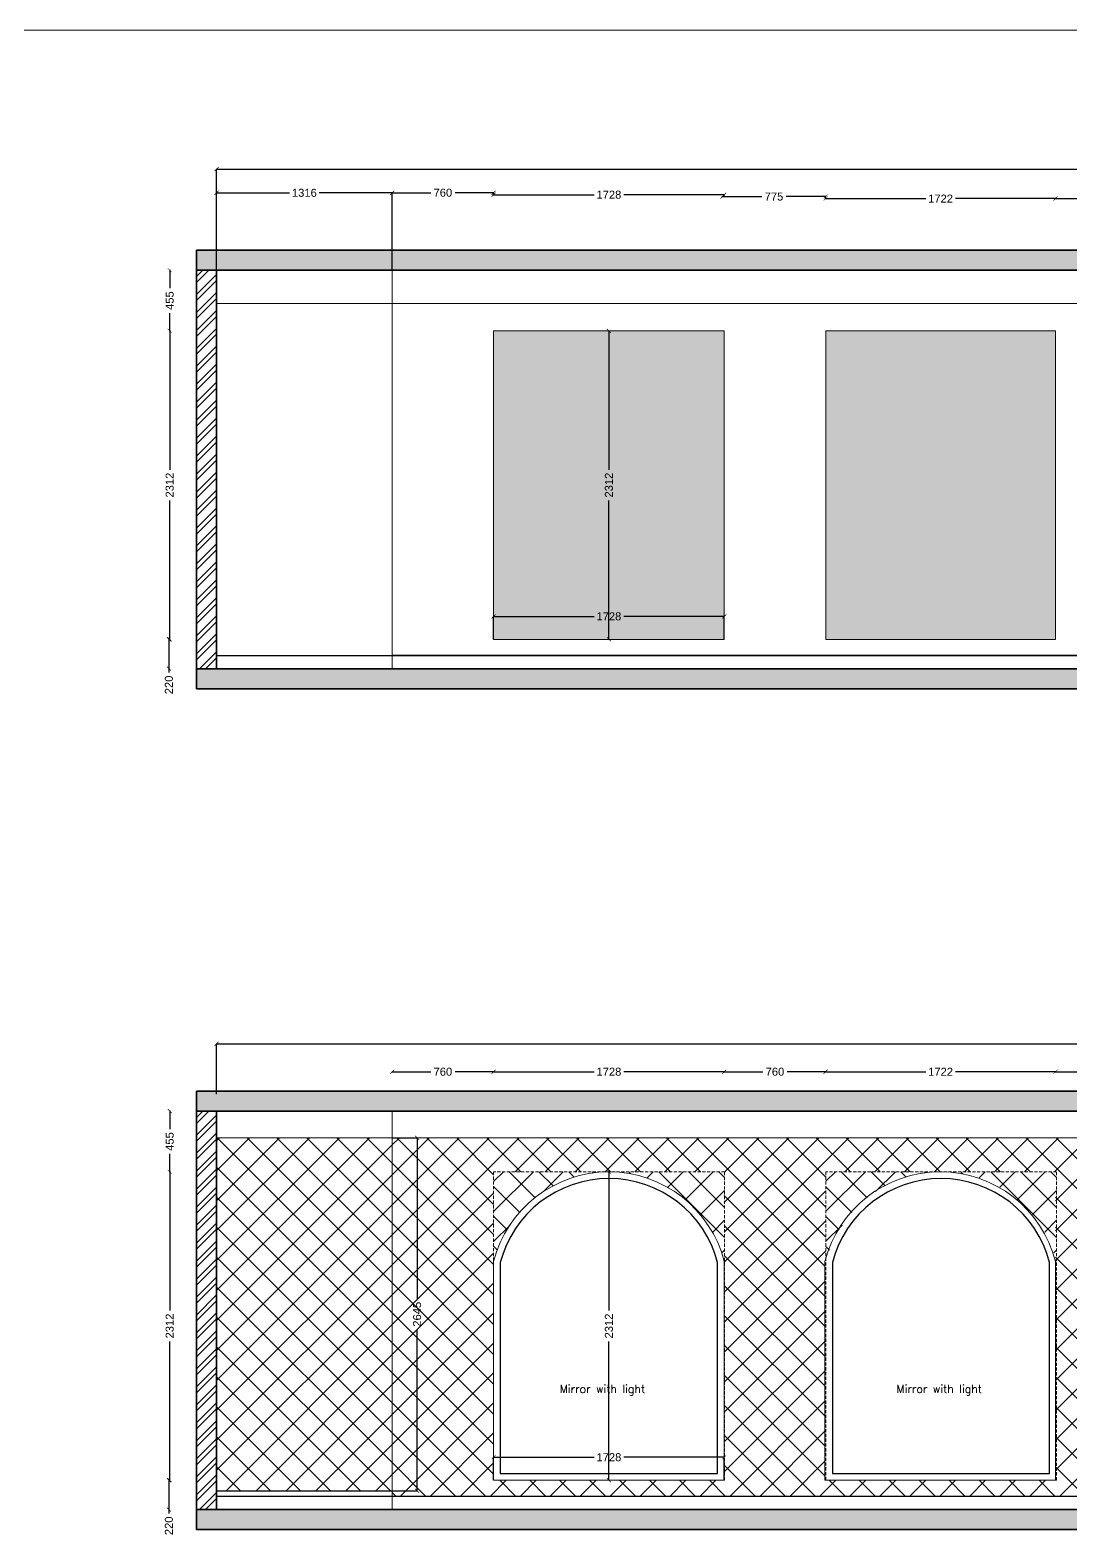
# Model space of a CAD drawing. Header units: millimetres. Extents: x 1464389 to 1998638, y -29162 to 256806.
# Drawn here: x 1567094 to 1574893, y 152779 to 164060 of the extents above; entities that cross this region are included whole.
import ezdxf

# ---------------------------------------------------------------- set-up
doc = ezdxf.new("R2010")
doc.units = ezdxf.units.MM
doc.header["$LTSCALE"] = 15
doc.header["$PDMODE"] = 35
doc.linetypes.add('HIDDEN', pattern=[9.525, 6.35, -3.175])
doc.layers.get('0').update_dxf_attribs({"lineweight": 5})
doc.layers.add('0_COVE_loop', color=30, linetype='Continuous')
doc.layers.add('LS_DR_Skirting', color=154, linetype='Continuous')
for name, color, linetype, lineweight in [('dimension', 1, 'Continuous', 25), ('false ceiling', 124, 'Continuous', 9), ('Hatch', 252, 'Continuous', 15), ('LS_DR_Door', 34, 'Continuous', 5), ('LS_DR_TEXT', 7, 'Continuous', 13), ('LS_DR_Wall', 5, 'Continuous', 35)]:
    doc.layers.add(name, color=color, linetype=linetype, lineweight=lineweight)
doc.styles.add('ARIAL', font='arial.ttf')
doc.styles.add('ROMANS', font='romans.shx')
doc.dimstyles.new('SC-25', dxfattribs={"dimtxt": 60, "dimasz": 30, "dimexe": 0, "dimexo": 0, "dimgap": 25, "dimtad": 0, "dimdec": 0, "dimzin": 0, "dimdsep": 46, "dimtxsty": 'ARIAL', "dimblk": 'ARCHTICK', "dimcen": 0.09, "dimdle": 3, "dimclrd": 251, "dimclre": 251, "dimclrt": 1, "dimadec": 0, "dimazin": 0, "dimtfac": 1, "dimtdec": 0, "dimtofl": 0, "dimtmove": 0, "dimatfit": 2, "dimfxl": 100, "dimtolj": 1, "dimtzin": 0, "dimarcsym": 0})
pattern_1 = [(45, (360435.32, 316717.3), (-112.253202, 112.253202), []), (135, (360435.32, 316717.3), (-112.253202, -112.253202), [])]
pattern_2 = [(45, (345548.32, 316717.3), (-112.253202, 112.253202), []), (135, (345548.32, 316717.3), (-112.253202, -112.253202), [])]
pattern_3 = [(45, (343060.32, 316717.3), (-112.253202, 112.253202), []), (135, (343060.32, 316717.3), (-112.253202, -112.253202), [])]

# ---------------------------------------------------------------- blocks, each defined once
blk = doc.blocks.new('_ArchTick')
at = {"color": 0, "linetype": 'ByBlock', "const_width": 0.15}
blk.add_lwpolyline([(-0.5, -0.5), (0.5, 0.5)], dxfattribs=at)
blk = doc.blocks.new('*D1743')
at = {"color": 251, "lineweight": -2, "transparency": 16777216}
for p, q in [((1568134, 159496), (1568134, 159273)), ((1568134, 159273), (1568134, 159243))]:
    blk.add_line(p, q, dxfattribs=at)
at = {"layer": 'Defpoints', "color": 0, "transparency": 16777216}
for p in [(1568134, 159493), (1568134, 159273), (1568134, 159273)]:
    blk.add_point(p, dxfattribs=at)
at = {"color": 251, "lineweight": -2, "transparency": 16777216, "xscale": 30, "yscale": 30, "zscale": 30}
for p, rotation in [((1568134, 159493), 90), ((1568134, 159273), 270)]:
    blk.add_blockref('_ArchTick', p, dxfattribs=dict(at, rotation=rotation))
at = {"color": 1, "transparency": 16777216, "insert": (1568134, 159151), "char_height": 60, "attachment_point": 5, "rotation": 90, "style": 'ARIAL'}
blk.add_mtext('\\A1;220', dxfattribs=at)
blk = doc.blocks.new('*D1744')
at = {"color": 251, "lineweight": -2, "transparency": 16777216}
for p, q in [((1568140, 161808), (1568140, 160763)), ((1568140, 159490), (1568140, 160534))]:
    blk.add_line(p, q, dxfattribs=at)
at = {"layer": 'Defpoints', "color": 0, "transparency": 16777216}
for p in [(1568140, 161805), (1568140, 161805), (1568140, 159493)]:
    blk.add_point(p, dxfattribs=at)
at = {"color": 251, "lineweight": -2, "transparency": 16777216, "xscale": 30, "yscale": 30, "zscale": 30}
for p, rotation in [((1568140, 161805), 90), ((1568140, 159493), 270)]:
    blk.add_blockref('_ArchTick', p, dxfattribs=dict(at, rotation=rotation))
at = {"color": 1, "transparency": 16777216, "insert": (1568140, 160649), "char_height": 60, "attachment_point": 5, "rotation": 90, "style": 'ARIAL'}
blk.add_mtext('\\A1;2312', dxfattribs=at)
blk = doc.blocks.new('*D1745')
at = {"color": 251, "lineweight": -2, "transparency": 16777216}
for p, q in [((1568140, 162263), (1568140, 162125)), ((1568140, 161802), (1568140, 161939))]:
    blk.add_line(p, q, dxfattribs=at)
at = {"layer": 'Defpoints', "color": 0, "transparency": 16777216}
for p in [(1568140, 162260), (1568140, 162260), (1568140, 161805)]:
    blk.add_point(p, dxfattribs=at)
at = {"color": 251, "lineweight": -2, "transparency": 16777216, "xscale": 30, "yscale": 30, "zscale": 30}
for p, rotation in [((1568140, 162260), 90), ((1568140, 161805), 270)]:
    blk.add_blockref('_ArchTick', p, dxfattribs=dict(at, rotation=rotation))
at = {"color": 1, "transparency": 16777216, "insert": (1568140, 162032), "char_height": 60, "attachment_point": 5, "rotation": 90, "style": 'ARIAL'}
blk.add_mtext('\\A1;455', dxfattribs=at)
blk = doc.blocks.new('*D2420')
at = {"color": 251, "lineweight": -2, "transparency": 16777216}
for p, q in [((1568488, 162840), (1569038, 162840)), ((1568491, 162260), (1568491, 162840)), ((1569810, 162840), (1569261, 162840)), ((1569807, 162260), (1569807, 162840))]:
    blk.add_line(p, q, dxfattribs=at)
at = {"layer": 'Defpoints', "color": 0, "transparency": 16777216}
for p in [(1569807, 162840), (1568491, 162260), (1569807, 162260)]:
    blk.add_point(p, dxfattribs=at)
at = {"color": 251, "lineweight": -2, "transparency": 16777216, "xscale": 30, "yscale": 30, "zscale": 30, "rotation": 180}
blk.add_blockref('_ArchTick', (1568491, 162840), dxfattribs=at)
at = {"color": 251, "lineweight": -2, "transparency": 16777216, "xscale": 30, "yscale": 30, "zscale": 30}
blk.add_blockref('_ArchTick', (1569807, 162840), dxfattribs=at)
at = {"color": 1, "transparency": 16777216, "insert": (1569149, 162840), "char_height": 60, "attachment_point": 5, "style": 'ARIAL'}
blk.add_mtext('\\A1;1316', dxfattribs=at)
blk = doc.blocks.new('*D1746')
at = {"color": 251, "lineweight": -2, "transparency": 16777216}
for p, q in [((1569804, 162841), (1570096, 162841)), ((1570570, 162841), (1570278, 162841)), ((1570567, 162826), (1570567, 162841))]:
    blk.add_line(p, q, dxfattribs=at)
at = {"layer": 'Defpoints', "color": 0, "transparency": 16777216}
for p in [(1569807, 162841), (1570567, 162841), (1570567, 162826)]:
    blk.add_point(p, dxfattribs=at)
at = {"color": 251, "lineweight": -2, "transparency": 16777216, "xscale": 30, "yscale": 30, "zscale": 30, "rotation": 180}
blk.add_blockref('_ArchTick', (1569807, 162841), dxfattribs=at)
at = {"color": 251, "lineweight": -2, "transparency": 16777216, "xscale": 30, "yscale": 30, "zscale": 30}
blk.add_blockref('_ArchTick', (1570567, 162841), dxfattribs=at)
at = {"color": 1, "transparency": 16777216, "insert": (1570187, 162841), "char_height": 60, "attachment_point": 5, "style": 'ARIAL'}
blk.add_mtext('\\A1;760', dxfattribs=at)
blk = doc.blocks.new('*D1747')
at = {"color": 251, "lineweight": -2, "transparency": 16777216}
for p, q in [((1570564, 162826), (1571320, 162826)), ((1572298, 162826), (1571543, 162826)), ((1572295, 162812), (1572295, 162826))]:
    blk.add_line(p, q, dxfattribs=at)
at = {"layer": 'Defpoints', "color": 0, "transparency": 16777216}
for p in [(1570567, 162826), (1572295, 162826), (1572295, 162812)]:
    blk.add_point(p, dxfattribs=at)
at = {"color": 251, "lineweight": -2, "transparency": 16777216, "xscale": 30, "yscale": 30, "zscale": 30, "rotation": 180}
blk.add_blockref('_ArchTick', (1570567, 162826), dxfattribs=at)
at = {"color": 251, "lineweight": -2, "transparency": 16777216, "xscale": 30, "yscale": 30, "zscale": 30}
blk.add_blockref('_ArchTick', (1572295, 162826), dxfattribs=at)
at = {"color": 1, "transparency": 16777216, "insert": (1571431, 162826), "char_height": 60, "attachment_point": 5, "style": 'ARIAL'}
blk.add_mtext('\\A1;1728', dxfattribs=at)
blk = doc.blocks.new('*D1748')
at = {"color": 251, "lineweight": -2, "transparency": 16777216}
for p, q in [((1572278, 162812), (1572577, 162812)), ((1573058, 162812), (1572759, 162812)), ((1573055, 162797), (1573055, 162812))]:
    blk.add_line(p, q, dxfattribs=at)
at = {"layer": 'Defpoints', "color": 0, "transparency": 16777216}
for p in [(1572281, 162812), (1573055, 162812), (1573055, 162797)]:
    blk.add_point(p, dxfattribs=at)
at = {"color": 251, "lineweight": -2, "transparency": 16777216, "xscale": 30, "yscale": 30, "zscale": 30, "rotation": 180}
blk.add_blockref('_ArchTick', (1572281, 162812), dxfattribs=at)
at = {"color": 251, "lineweight": -2, "transparency": 16777216, "xscale": 30, "yscale": 30, "zscale": 30}
blk.add_blockref('_ArchTick', (1573055, 162812), dxfattribs=at)
at = {"color": 1, "transparency": 16777216, "insert": (1572668, 162812), "char_height": 60, "attachment_point": 5, "style": 'ARIAL'}
blk.add_mtext('\\A1;775', dxfattribs=at)
blk = doc.blocks.new('*D1749')
at = {"color": 251, "lineweight": -2, "transparency": 16777216}
for p, q in [((1573052, 162797), (1573805, 162797)), ((1574780, 162797), (1574028, 162797))]:
    blk.add_line(p, q, dxfattribs=at)
at = {"layer": 'Defpoints', "color": 0, "transparency": 16777216}
for p in [(1573055, 162797), (1574777, 162797), (1574777, 162797)]:
    blk.add_point(p, dxfattribs=at)
at = {"color": 251, "lineweight": -2, "transparency": 16777216, "xscale": 30, "yscale": 30, "zscale": 30, "rotation": 180}
blk.add_blockref('_ArchTick', (1573055, 162797), dxfattribs=at)
at = {"color": 251, "lineweight": -2, "transparency": 16777216, "xscale": 30, "yscale": 30, "zscale": 30}
blk.add_blockref('_ArchTick', (1574777, 162797), dxfattribs=at)
at = {"color": 1, "transparency": 16777216, "insert": (1573916, 162797), "char_height": 60, "attachment_point": 5, "style": 'ARIAL'}
blk.add_mtext('\\A1;1722', dxfattribs=at)
blk = doc.blocks.new('*D1750')
at = {"color": 251, "lineweight": -2, "transparency": 16777216}
for p, q in [((1574774, 162798), (1575066, 162798)), ((1575540, 162798), (1575248, 162798)), ((1575537, 162784), (1575537, 162798))]:
    blk.add_line(p, q, dxfattribs=at)
at = {"layer": 'Defpoints', "color": 0, "transparency": 16777216}
for p in [(1574777, 162798), (1575537, 162798), (1575537, 162784)]:
    blk.add_point(p, dxfattribs=at)
at = {"color": 251, "lineweight": -2, "transparency": 16777216, "xscale": 30, "yscale": 30, "zscale": 30, "rotation": 180}
blk.add_blockref('_ArchTick', (1574777, 162798), dxfattribs=at)
at = {"color": 251, "lineweight": -2, "transparency": 16777216, "xscale": 30, "yscale": 30, "zscale": 30}
blk.add_blockref('_ArchTick', (1575537, 162798), dxfattribs=at)
at = {"color": 1, "transparency": 16777216, "insert": (1575157, 162798), "char_height": 60, "attachment_point": 5, "style": 'ARIAL'}
blk.add_mtext('\\A1;760', dxfattribs=at)
blk = doc.blocks.new('*D2421')
at = {"color": 251, "lineweight": -2, "transparency": 16777216}
for p, q in [((1568488, 163018), (1579249, 163018)), ((1568491, 162260), (1568491, 163018)), ((1590287, 163018), (1579526, 163018))]:
    blk.add_line(p, q, dxfattribs=at)
at = {"layer": 'Defpoints', "color": 0, "transparency": 16777216}
for p in [(1590284, 163018), (1590284, 163018), (1568491, 162260)]:
    blk.add_point(p, dxfattribs=at)
at = {"color": 251, "lineweight": -2, "transparency": 16777216, "xscale": 30, "yscale": 30, "zscale": 30, "rotation": 180}
blk.add_blockref('_ArchTick', (1568491, 163018), dxfattribs=at)
at = {"color": 251, "lineweight": -2, "transparency": 16777216, "xscale": 30, "yscale": 30, "zscale": 30}
blk.add_blockref('_ArchTick', (1590284, 163018), dxfattribs=at)
at = {"color": 1, "transparency": 16777216, "insert": (1579388, 163018), "char_height": 60, "attachment_point": 5, "style": 'ARIAL'}
blk.add_mtext('\\A1;21793', dxfattribs=at)
blk = doc.blocks.new('*D1763')
at = {"color": 251, "lineweight": -2, "transparency": 16777216}
for p, q in [((1571431, 161808), (1571431, 160763)), ((1571431, 159490), (1571431, 160534)), ((1571431, 159493), (1571431, 159493))]:
    blk.add_line(p, q, dxfattribs=at)
at = {"layer": 'Defpoints', "color": 0, "transparency": 16777216}
for p in [(1571431, 161805), (1571431, 159493), (1571431, 159493)]:
    blk.add_point(p, dxfattribs=at)
at = {"color": 251, "lineweight": -2, "transparency": 16777216, "xscale": 30, "yscale": 30, "zscale": 30}
for p, rotation in [((1571431, 161805), 90), ((1571431, 159493), 270)]:
    blk.add_blockref('_ArchTick', p, dxfattribs=dict(at, rotation=rotation))
at = {"color": 1, "transparency": 16777216, "insert": (1571431, 160649), "char_height": 60, "attachment_point": 5, "rotation": 90, "style": 'ARIAL'}
blk.add_mtext('\\A1;2312', dxfattribs=at)
blk = doc.blocks.new('*D1764')
at = {"color": 251, "lineweight": -2, "transparency": 16777216}
for p, q in [((1570564, 159665), (1571320, 159665)), ((1570567, 159493), (1570567, 159665)), ((1572298, 159665), (1571543, 159665)), ((1572295, 159493), (1572295, 159665))]:
    blk.add_line(p, q, dxfattribs=at)
at = {"layer": 'Defpoints', "color": 0, "transparency": 16777216}
for p in [(1572295, 159665), (1570567, 159493), (1572295, 159493)]:
    blk.add_point(p, dxfattribs=at)
at = {"color": 251, "lineweight": -2, "transparency": 16777216, "xscale": 30, "yscale": 30, "zscale": 30, "rotation": 180}
blk.add_blockref('_ArchTick', (1570567, 159665), dxfattribs=at)
at = {"color": 251, "lineweight": -2, "transparency": 16777216, "xscale": 30, "yscale": 30, "zscale": 30}
blk.add_blockref('_ArchTick', (1572295, 159665), dxfattribs=at)
at = {"color": 1, "transparency": 16777216, "insert": (1571431, 159665), "char_height": 60, "attachment_point": 5, "style": 'ARIAL'}
blk.add_mtext('\\A1;1728', dxfattribs=at)
blk = doc.blocks.new('*D1765')
at = {"color": 251, "lineweight": -2, "transparency": 16777216}
for p, q in [((1568134, 153192), (1568134, 152969)), ((1568134, 152969), (1568134, 152939))]:
    blk.add_line(p, q, dxfattribs=at)
at = {"layer": 'Defpoints', "color": 0, "transparency": 16777216}
for p in [(1568134, 153189), (1568134, 152969), (1568134, 152969)]:
    blk.add_point(p, dxfattribs=at)
at = {"color": 251, "lineweight": -2, "transparency": 16777216, "xscale": 30, "yscale": 30, "zscale": 30}
for p, rotation in [((1568134, 153189), 90), ((1568134, 152969), 270)]:
    blk.add_blockref('_ArchTick', p, dxfattribs=dict(at, rotation=rotation))
at = {"color": 1, "transparency": 16777216, "insert": (1568134, 152847), "char_height": 60, "attachment_point": 5, "rotation": 90, "style": 'ARIAL'}
blk.add_mtext('\\A1;220', dxfattribs=at)
blk = doc.blocks.new('*D1766')
at = {"color": 251, "lineweight": -2, "transparency": 16777216}
for p, q in [((1568140, 155504), (1568140, 154460)), ((1568140, 153186), (1568140, 154230))]:
    blk.add_line(p, q, dxfattribs=at)
at = {"layer": 'Defpoints', "color": 0, "transparency": 16777216}
for p in [(1568140, 155501), (1568140, 155501), (1568140, 153189)]:
    blk.add_point(p, dxfattribs=at)
at = {"color": 251, "lineweight": -2, "transparency": 16777216, "xscale": 30, "yscale": 30, "zscale": 30}
for p, rotation in [((1568140, 155501), 90), ((1568140, 153189), 270)]:
    blk.add_blockref('_ArchTick', p, dxfattribs=dict(at, rotation=rotation))
at = {"color": 1, "transparency": 16777216, "insert": (1568140, 154345), "char_height": 60, "attachment_point": 5, "rotation": 90, "style": 'ARIAL'}
blk.add_mtext('\\A1;2312', dxfattribs=at)
blk = doc.blocks.new('*D1767')
at = {"color": 251, "lineweight": -2, "transparency": 16777216}
for p, q in [((1568140, 155959), (1568140, 155821)), ((1568140, 155498), (1568140, 155636))]:
    blk.add_line(p, q, dxfattribs=at)
at = {"layer": 'Defpoints', "color": 0, "transparency": 16777216}
for p in [(1568140, 155956), (1568140, 155956), (1568140, 155501)]:
    blk.add_point(p, dxfattribs=at)
at = {"color": 251, "lineweight": -2, "transparency": 16777216, "xscale": 30, "yscale": 30, "zscale": 30}
for p, rotation in [((1568140, 155956), 90), ((1568140, 155501), 270)]:
    blk.add_blockref('_ArchTick', p, dxfattribs=dict(at, rotation=rotation))
at = {"color": 1, "transparency": 16777216, "insert": (1568140, 155728), "char_height": 60, "attachment_point": 5, "rotation": 90, "style": 'ARIAL'}
blk.add_mtext('\\A1;455', dxfattribs=at)
blk = doc.blocks.new('*D2405')
at = {"color": 251, "lineweight": -2, "transparency": 16777216}
for p, q in [((1571431, 155504), (1571431, 154460)), ((1571431, 153186), (1571431, 154230)), ((1571431, 153189), (1571431, 153189))]:
    blk.add_line(p, q, dxfattribs=at)
at = {"layer": 'Defpoints', "color": 0, "transparency": 16777216}
for p in [(1571431, 155501), (1571431, 153189), (1571431, 153189)]:
    blk.add_point(p, dxfattribs=at)
at = {"color": 251, "lineweight": -2, "transparency": 16777216, "xscale": 30, "yscale": 30, "zscale": 30}
for p, rotation in [((1571431, 155501), 90), ((1571431, 153189), 270)]:
    blk.add_blockref('_ArchTick', p, dxfattribs=dict(at, rotation=rotation))
at = {"color": 1, "transparency": 16777216, "insert": (1571431, 154345), "char_height": 60, "attachment_point": 5, "rotation": 90, "style": 'ARIAL'}
blk.add_mtext('\\A1;2312', dxfattribs=at)
blk = doc.blocks.new('*D2406')
at = {"color": 251, "lineweight": -2, "transparency": 16777216}
for p, q in [((1570564, 153361), (1571320, 153361)), ((1570567, 153189), (1570567, 153361)), ((1572298, 153361), (1571543, 153361)), ((1572295, 153189), (1572295, 153361))]:
    blk.add_line(p, q, dxfattribs=at)
at = {"layer": 'Defpoints', "color": 0, "transparency": 16777216}
for p in [(1572295, 153361), (1570567, 153189), (1572295, 153189)]:
    blk.add_point(p, dxfattribs=at)
at = {"color": 251, "lineweight": -2, "transparency": 16777216, "xscale": 30, "yscale": 30, "zscale": 30, "rotation": 180}
blk.add_blockref('_ArchTick', (1570567, 153361), dxfattribs=at)
at = {"color": 251, "lineweight": -2, "transparency": 16777216, "xscale": 30, "yscale": 30, "zscale": 30}
blk.add_blockref('_ArchTick', (1572295, 153361), dxfattribs=at)
at = {"color": 1, "transparency": 16777216, "insert": (1571431, 153361), "char_height": 60, "attachment_point": 5, "style": 'ARIAL'}
blk.add_mtext('\\A1;1728', dxfattribs=at)
blk = doc.blocks.new('*D2407')
at = {"color": 251, "lineweight": -2, "transparency": 16777216}
for p, q in [((1569807, 155756), (1569994, 155756)), ((1569994, 155759), (1569994, 154548)), ((1569994, 153107), (1569994, 154318)), ((1569807, 153110), (1569994, 153110))]:
    blk.add_line(p, q, dxfattribs=at)
at = {"layer": 'Defpoints', "color": 0, "transparency": 16777216}
for p in [(1569807, 155756), (1569807, 153110), (1569994, 153110)]:
    blk.add_point(p, dxfattribs=at)
at = {"color": 251, "lineweight": -2, "transparency": 16777216, "xscale": 30, "yscale": 30, "zscale": 30}
for p, rotation in [((1569994, 155756), 90), ((1569994, 153110), 270)]:
    blk.add_blockref('_ArchTick', p, dxfattribs=dict(at, rotation=rotation))
at = {"color": 1, "transparency": 16777216, "insert": (1569994, 154433), "char_height": 60, "attachment_point": 5, "rotation": 90, "style": 'ARIAL'}
blk.add_mtext('\\A1;2645', dxfattribs=at)
blk = doc.blocks.new('*D1800')
at = {"color": 251, "lineweight": -2, "transparency": 16777216}
for p, q in [((1568488, 156461), (1579249, 156461)), ((1568491, 156082), (1568491, 156461)), ((1590287, 156461), (1579526, 156461))]:
    blk.add_line(p, q, dxfattribs=at)
at = {"layer": 'Defpoints', "color": 0, "transparency": 16777216}
for p in [(1590284, 156461), (1590284, 156461), (1568491, 156082)]:
    blk.add_point(p, dxfattribs=at)
at = {"color": 251, "lineweight": -2, "transparency": 16777216, "xscale": 30, "yscale": 30, "zscale": 30, "rotation": 180}
blk.add_blockref('_ArchTick', (1568491, 156461), dxfattribs=at)
at = {"color": 251, "lineweight": -2, "transparency": 16777216, "xscale": 30, "yscale": 30, "zscale": 30}
blk.add_blockref('_ArchTick', (1590284, 156461), dxfattribs=at)
at = {"color": 1, "transparency": 16777216, "insert": (1579388, 156461), "char_height": 60, "attachment_point": 5, "style": 'ARIAL'}
blk.add_mtext('\\A1;21793', dxfattribs=at)
blk = doc.blocks.new('*D1801')
at = {"layer": 'Defpoints', "color": 0, "ltscale": 0.25, "transparency": 16777216}
for p in [(1569807, 156251), (1570567, 156251), (1570567, 156251)]:
    blk.add_point(p, dxfattribs=at)
at = {"layer": 'dimension', "color": 251, "lineweight": -2, "ltscale": 0.25, "transparency": 16777216}
for p, q in [((1569804, 156251), (1570096, 156251)), ((1570570, 156251), (1570278, 156251))]:
    blk.add_line(p, q, dxfattribs=at)
at = {"layer": 'dimension', "color": 251, "lineweight": -2, "ltscale": 0.25, "transparency": 16777216, "xscale": 30, "yscale": 30, "zscale": 30, "rotation": 180}
blk.add_blockref('_ArchTick', (1569807, 156251), dxfattribs=at)
at = {"layer": 'dimension', "color": 251, "lineweight": -2, "ltscale": 0.25, "transparency": 16777216, "xscale": 30, "yscale": 30, "zscale": 30}
blk.add_blockref('_ArchTick', (1570567, 156251), dxfattribs=at)
at = {"layer": 'dimension', "color": 1, "ltscale": 0.25, "transparency": 16777216, "insert": (1570187, 156251), "char_height": 60, "attachment_point": 5, "style": 'ARIAL'}
blk.add_mtext('\\A1;760', dxfattribs=at)
blk = doc.blocks.new('*D1802')
at = {"layer": 'Defpoints', "color": 0, "ltscale": 0.25, "transparency": 16777216}
for p in [(1570567, 156251), (1572295, 156251), (1572295, 156251)]:
    blk.add_point(p, dxfattribs=at)
at = {"layer": 'dimension', "color": 251, "lineweight": -2, "ltscale": 0.25, "transparency": 16777216}
for p, q in [((1570564, 156251), (1571320, 156251)), ((1572298, 156251), (1571543, 156251))]:
    blk.add_line(p, q, dxfattribs=at)
at = {"layer": 'dimension', "color": 251, "lineweight": -2, "ltscale": 0.25, "transparency": 16777216, "xscale": 30, "yscale": 30, "zscale": 30, "rotation": 180}
blk.add_blockref('_ArchTick', (1570567, 156251), dxfattribs=at)
at = {"layer": 'dimension', "color": 251, "lineweight": -2, "ltscale": 0.25, "transparency": 16777216, "xscale": 30, "yscale": 30, "zscale": 30}
blk.add_blockref('_ArchTick', (1572295, 156251), dxfattribs=at)
at = {"layer": 'dimension', "color": 1, "ltscale": 0.25, "transparency": 16777216, "insert": (1571431, 156251), "char_height": 60, "attachment_point": 5, "style": 'ARIAL'}
blk.add_mtext('\\A1;1728', dxfattribs=at)
blk = doc.blocks.new('*D1803')
at = {"layer": 'Defpoints', "color": 0, "ltscale": 0.25, "transparency": 16777216}
for p in [(1572295, 156251), (1573055, 156251), (1573055, 156251)]:
    blk.add_point(p, dxfattribs=at)
at = {"layer": 'dimension', "color": 251, "lineweight": -2, "ltscale": 0.25, "transparency": 16777216}
for p, q in [((1572292, 156251), (1572584, 156251)), ((1573058, 156251), (1572766, 156251))]:
    blk.add_line(p, q, dxfattribs=at)
at = {"layer": 'dimension', "color": 251, "lineweight": -2, "ltscale": 0.25, "transparency": 16777216, "xscale": 30, "yscale": 30, "zscale": 30, "rotation": 180}
blk.add_blockref('_ArchTick', (1572295, 156251), dxfattribs=at)
at = {"layer": 'dimension', "color": 251, "lineweight": -2, "ltscale": 0.25, "transparency": 16777216, "xscale": 30, "yscale": 30, "zscale": 30}
blk.add_blockref('_ArchTick', (1573055, 156251), dxfattribs=at)
at = {"layer": 'dimension', "color": 1, "ltscale": 0.25, "transparency": 16777216, "insert": (1572675, 156251), "char_height": 60, "attachment_point": 5, "style": 'ARIAL'}
blk.add_mtext('\\A1;760', dxfattribs=at)
blk = doc.blocks.new('*D1804')
at = {"layer": 'Defpoints', "color": 0, "ltscale": 0.25, "transparency": 16777216}
for p in [(1573055, 156251), (1574777, 156251), (1574777, 156251)]:
    blk.add_point(p, dxfattribs=at)
at = {"layer": 'dimension', "color": 251, "lineweight": -2, "ltscale": 0.25, "transparency": 16777216}
for p, q in [((1573052, 156251), (1573805, 156251)), ((1574780, 156251), (1574028, 156251))]:
    blk.add_line(p, q, dxfattribs=at)
at = {"layer": 'dimension', "color": 251, "lineweight": -2, "ltscale": 0.25, "transparency": 16777216, "xscale": 30, "yscale": 30, "zscale": 30, "rotation": 180}
blk.add_blockref('_ArchTick', (1573055, 156251), dxfattribs=at)
at = {"layer": 'dimension', "color": 251, "lineweight": -2, "ltscale": 0.25, "transparency": 16777216, "xscale": 30, "yscale": 30, "zscale": 30}
blk.add_blockref('_ArchTick', (1574777, 156251), dxfattribs=at)
at = {"layer": 'dimension', "color": 1, "ltscale": 0.25, "transparency": 16777216, "insert": (1573916, 156251), "char_height": 60, "attachment_point": 5, "style": 'ARIAL'}
blk.add_mtext('\\A1;1722', dxfattribs=at)
blk = doc.blocks.new('*D1805')
at = {"layer": 'Defpoints', "color": 0, "ltscale": 0.25, "transparency": 16777216}
for p in [(1574777, 156251), (1575537, 156251), (1575537, 156251)]:
    blk.add_point(p, dxfattribs=at)
at = {"layer": 'dimension', "color": 251, "lineweight": -2, "ltscale": 0.25, "transparency": 16777216}
for p, q in [((1574774, 156251), (1575066, 156251)), ((1575540, 156251), (1575248, 156251))]:
    blk.add_line(p, q, dxfattribs=at)
at = {"layer": 'dimension', "color": 251, "lineweight": -2, "ltscale": 0.25, "transparency": 16777216, "xscale": 30, "yscale": 30, "zscale": 30, "rotation": 180}
blk.add_blockref('_ArchTick', (1574777, 156251), dxfattribs=at)
at = {"layer": 'dimension', "color": 251, "lineweight": -2, "ltscale": 0.25, "transparency": 16777216, "xscale": 30, "yscale": 30, "zscale": 30}
blk.add_blockref('_ArchTick', (1575537, 156251), dxfattribs=at)
at = {"layer": 'dimension', "color": 1, "ltscale": 0.25, "transparency": 16777216, "insert": (1575157, 156251), "char_height": 60, "attachment_point": 5, "style": 'ARIAL'}
blk.add_mtext('\\A1;760', dxfattribs=at)

msp = doc.modelspace()

# ---------------------------------------------------------------- hatches: boundary and pattern name
at = {"layer": 'Hatch', "ltscale": 0.25}
h = msp.add_hatch(dxfattribs=at)
h.set_pattern_fill('AR-CONC', color=256)
h.set_pattern_definition([(50, (360435.32, 319854.3), (182.184669, -15.939086), [19.05, -209.55]), (355, (360435.32, 319854.3), (-35.243421, 191.056845), [15.24, -167.640584]), (100.451445, (360450.5, 319852.97), (146.941247, 175.117752), [16.19001, -178.090245]), (46.1842, (360435.32, 319905.1), (271.07904, -42.042328), [28.575, -314.325]), (96.635558, (360457.9, 319901.6), (237.404134, 247.426125), [24.285023, -267.13561]), (351.18415, (360435.32, 319905.1), (237.404134, 247.426125), [22.85997, -251.45973]), (21, (360460.72, 319892.4), (151.614391, -102.265198), [19.05, -209.55]), (326, (360460.72, 319892.4), (61.802028, 184.187966), [15.24, -167.64]), (71.451445, (360473.36, 319883.88), (213.41642, 81.92277), [16.19001, -178.089938]), (37.5, (360435.32, 319854.3), (3.0886033, 84.555039), [0, -165.608, 0, -170.18, 0, -168.275]), (7.5, (360435.32, 319854.3), (66.8196625, 100.180575), [0, -97.028, 0, -161.798, 0, -64.135]), (327.5, (360378.68, 319854.3), (135.590595, -5.728744), [0, -63.5, 0, -198.12, 0, -262.89]), (317.5, (360353.28, 319854.3), (148.129181, 25.426491), [0, -82.55, 0, -131.572, 0, -186.69])])
h.paths.add_polyline_path([(1590434.4, 162409.7), (1568341.4, 162409.7), (1568341.4, 162259.7), (1590434.4, 162259.7)])
h = msp.add_hatch(dxfattribs=at)
h.set_pattern_fill('ANSI32', color=256, scale=10)
h.set_pattern_definition([(45, (342191.62, 287951.07), (-67.351921, 67.351921), []), (45, (342236.52, 287951.07), (-67.351921, 67.351921), [])])
h.paths.add_polyline_path([(1568491.4, 162259.7), (1568341.4, 162259.7), (1568341.4, 159272.7), (1568491.4, 159272.7)])
h = msp.add_hatch(color=256, dxfattribs=at)
h.dxf.hatch_style = 1
h.paths.add_polyline_path([(1572295.4, 161804.7), (1570567.4, 161804.7), (1570567.4, 159492.7), (1572295.4, 159492.7)])
h.paths.add_polyline_path([(1574777.4, 161804.7), (1573055.4, 161804.7), (1573055.4, 159492.7), (1574777.4, 159492.7)])
h.paths.add_polyline_path([(1577267.4, 161804.7), (1575537.4, 161804.7), (1575537.4, 159492.7), (1577267.4, 159492.7)])
h.paths.add_polyline_path([(1579759.4, 161804.7), (1578032.4, 161804.7), (1578032.4, 159492.7), (1579759.4, 159492.7)])
h.paths.add_polyline_path([(1582228.4, 161804.7), (1580499.4, 161804.7), (1580499.4, 159492.7), (1582228.4, 159492.7)])
h.paths.add_polyline_path([(1584709.4, 161804.7), (1582978.4, 161804.7), (1582978.4, 159492.7), (1584709.4, 159492.7)])
h.paths.add_polyline_path([(1587192.4, 161804.7), (1585464.4, 161804.7), (1585464.4, 159492.7), (1587192.4, 159492.7)])
h.paths.add_polyline_path([(1589672.4, 161804.7), (1587942.4, 161804.7), (1587942.4, 159492.7), (1589672.4, 159492.7)])
h = msp.add_hatch(dxfattribs=at)
h.set_pattern_fill('AR-CONC', color=256)
h.set_pattern_definition([(50, (360435.32, 316717.3), (182.184669, -15.939086), [19.05, -209.55]), (355, (360435.32, 316717.3), (-35.243421, 191.056845), [15.24, -167.640584]), (100.451445, (360450.5, 316715.97), (146.941247, 175.117752), [16.19001, -178.090245]), (46.1842, (360435.32, 316768.1), (271.07904, -42.042328), [28.575, -314.325]), (96.635558, (360457.9, 316764.6), (237.404134, 247.426125), [24.285023, -267.13561]), (351.18415, (360435.32, 316768.1), (237.404134, 247.426125), [22.85997, -251.45973]), (21, (360460.72, 316755.4), (151.614391, -102.265198), [19.05, -209.55]), (326, (360460.72, 316755.4), (61.802028, 184.187966), [15.24, -167.64]), (71.451445, (360473.36, 316746.88), (213.41642, 81.92277), [16.19001, -178.089938]), (37.5, (360435.32, 316717.3), (3.0886033, 84.555039), [0, -165.608, 0, -170.18, 0, -168.275]), (7.5, (360435.32, 316717.3), (66.8196625, 100.180575), [0, -97.028, 0, -161.798, 0, -64.135]), (327.5, (360378.68, 316717.3), (135.590595, -5.728744), [0, -63.5, 0, -198.12, 0, -262.89]), (317.5, (360353.28, 316717.3), (148.129181, 25.426491), [0, -82.55, 0, -131.572, 0, -186.69])])
h.paths.add_polyline_path([(1590434.4, 159272.7), (1568341.4, 159272.7), (1568341.4, 159122.7), (1590434.4, 159122.7)])
h = msp.add_hatch(dxfattribs=at)
h.set_pattern_fill('AR-CONC', color=256)
h.set_pattern_definition([(50, (360435.32, 313550.36), (182.184669, -15.939086), [19.05, -209.55]), (355, (360435.32, 313550.36), (-35.243421, 191.056845), [15.24, -167.640584]), (100.451445, (360450.5, 313549.03), (146.941247, 175.117752), [16.19001, -178.090245]), (46.1842, (360435.32, 313601.16), (271.07904, -42.042328), [28.575, -314.325]), (96.635558, (360457.9, 313597.66), (237.404134, 247.426125), [24.285023, -267.13561]), (351.18415, (360435.32, 313601.16), (237.404134, 247.426125), [22.85997, -251.45973]), (21, (360460.72, 313588.46), (151.614391, -102.265198), [19.05, -209.55]), (326, (360460.72, 313588.46), (61.802028, 184.187966), [15.24, -167.64]), (71.451445, (360473.36, 313579.94), (213.41642, 81.92277), [16.19001, -178.089938]), (37.5, (360435.32, 313550.36), (3.0886033, 84.555039), [0, -165.608, 0, -170.18, 0, -168.275]), (7.5, (360435.32, 313550.36), (66.8196625, 100.180575), [0, -97.028, 0, -161.798, 0, -64.135]), (327.5, (360378.68, 313550.36), (135.590595, -5.728744), [0, -63.5, 0, -198.12, 0, -262.89]), (317.5, (360353.28, 313550.36), (148.129181, 25.426491), [0, -82.55, 0, -131.572, 0, -186.69])])
h.paths.add_polyline_path([(1590434.4, 156105.7), (1568341.4, 156105.7), (1568341.4, 155955.7), (1590434.4, 155955.7)])
h = msp.add_hatch(dxfattribs=at)
h.set_pattern_fill('ANSI32', color=256, scale=10)
h.set_pattern_definition([(45, (342191.62, 281647.13), (-67.351921, 67.351921), []), (45, (342236.52, 281647.13), (-67.351921, 67.351921), [])])
h.paths.add_polyline_path([(1568491.4, 155955.7), (1568341.4, 155955.7), (1568341.4, 152968.7), (1568491.4, 152968.7)])
h = msp.add_hatch(dxfattribs=at)
h.set_pattern_fill('ANSI37', color=256, scale=50)
h.set_pattern_definition(pattern_1)
h.paths.add_polyline_path([(1569807.4, 155755.7), (1568491.4, 155755.7), (1568491.4, 153110.3), (1569807.4, 153110.3)])
h = msp.add_hatch(dxfattribs=at)
h.set_pattern_fill('ANSI37', color=256, scale=50)
h.set_pattern_definition(pattern_1)
h.paths.add_polyline_path([(1590284.4, 155755.7), (1569807.4, 155755.7), (1569807.4, 153070.3), (1590284.4, 153070.3)])
h.paths.add_polyline_path([(1570567.4, 155500.7), (1572295.4, 155500.7), (1572295.4, 153188.7), (1570567.4, 153188.7), (1570567.4, 154395.3), (1570567.4, 154827.3)], flags=16)
h.paths.add_polyline_path([(1570617.4, 155450.7), (1572245.4, 155450.7), (1572245.4, 153238.7), (1570617.4, 153238.7), (1570617.4, 154395.3), (1570617.4, 154821)], flags=0)
h.paths.add_polyline_path([(1573055.4, 155500.7), (1574777.4, 155500.7), (1574777.4, 153188.7), (1573049.4, 153188.7), (1573049.4, 154395.3), (1573049.4, 154827.3, -0.0065543), (1573055.4, 154849.9)], flags=16)
h.paths.add_polyline_path([(1573105.4, 155450.7), (1574727.4, 155450.7), (1574727.4, 154842.9, -0.0067497), (1574733.4, 154821), (1574733.4, 154395.3), (1574733.4, 153238.7), (1573105.4, 153238.7), (1573105.4, 154395.3), (1573105.4, 154821)], flags=0)
h.paths.add_polyline_path([(1575537.4, 155500.7), (1577267.4, 155500.7), (1577267.4, 153188.7), (1575539.4, 153188.7), (1575537.4, 153188.7)], flags=16)
h.paths.add_polyline_path([(1575587.4, 155450.7), (1577217.4, 155450.7), (1577217.4, 153238.7), (1575587.4, 153238.7), (1575587.4, 154395.3), (1575587.4, 154821)], flags=0)
h.paths.add_polyline_path([(1578032.4, 155500.7), (1579759.4, 155500.7), (1579759.4, 153188.7), (1578031.4, 153188.7), (1578031.4, 154395.3), (1578031.4, 154827.3)], flags=16)
h.paths.add_polyline_path([(1578082.4, 154821), (1578082.4, 154395.3), (1578082.4, 153238.7), (1579709.4, 153238.7), (1579709.4, 154824.8, 0.771713)], flags=0)
h.paths.add_polyline_path([(1580499.4, 155500.7), (1582228.4, 155500.7), (1582228.4, 153188.7), (1580500.4, 153188.7), (1580499.4, 153188.7)], flags=16)
h.paths.add_polyline_path([(1580549.4, 155450.7), (1582178.4, 155450.7), (1582178.4, 153238.7), (1580549.4, 153238.7), (1580549.4, 154395.3), (1580549.4, 154821)], flags=0)
h.paths.add_polyline_path([(1582978.4, 155500.7), (1584709.4, 155500.7), (1584709.4, 153188.7), (1582981.4, 153188.7), (1582978.4, 153188.7)], flags=16)
h.paths.add_polyline_path([(1583028.4, 155450.7), (1584659.4, 155450.7), (1584659.4, 153238.7), (1583028.4, 153238.7), (1583028.4, 154395.3), (1583028.4, 154821)], flags=0)
h.paths.add_polyline_path([(1585464.4, 155500.7), (1587192.4, 155500.7), (1587192.4, 153188.7), (1585464.4, 153188.7), (1585464.4, 154395.3), (1585464.4, 154827.3)], flags=16)
h.paths.add_polyline_path([(1585514.4, 155450.7), (1587142.4, 155450.7), (1587142.4, 153238.7), (1585514.4, 153238.7), (1585514.4, 154395.3), (1585514.4, 154821)], flags=0)
h.paths.add_polyline_path([(1587942.4, 155500.7), (1589672.4, 155500.7), (1589672.4, 153188.7), (1587944.4, 153188.7), (1587942.4, 153188.7)], flags=16)
h.paths.add_polyline_path([(1587992.4, 155450.7), (1589622.4, 155450.7), (1589622.4, 153238.7), (1587992.4, 153238.7), (1587992.4, 154395.3), (1587992.4, 154821)], flags=0)
h.paths.add_polyline_path([(1571320.5, 153299.2), (1571536.9, 153299.2), (1571536.9, 153422.8), (1571320.5, 153422.8)], flags=8)
h.paths.add_polyline_path([(1571493.6, 154237.5), (1571493.6, 154453.9), (1571370, 154453.9), (1571370, 154237.5)], flags=8)
h.paths.add_polyline_path([(1570056, 154325.2), (1570056, 154541.7), (1569932.3, 154541.7), (1569932.3, 154325.2)], flags=24)
h.paths.add_polyline_path([(1588433.6, 153808.7), (1589186.5, 153808.7), (1589186.5, 153918.7), (1588433.6, 153918.7)], flags=8)
h.paths.add_polyline_path([(1585933.2, 153808.7), (1586686, 153808.7), (1586686, 153918.7), (1585933.2, 153918.7)], flags=8)
h.paths.add_polyline_path([(1583506.7, 153808.7), (1584259.6, 153808.7), (1584259.6, 153918.7), (1583506.7, 153918.7)], flags=8)
h.paths.add_polyline_path([(1581035, 153808.7), (1581787.8, 153808.7), (1581787.8, 153918.7), (1581035, 153918.7)], flags=8)
h.paths.add_polyline_path([(1578525.4, 153808.7), (1579278.3, 153808.7), (1579278.3, 153918.7), (1578525.4, 153918.7)], flags=8)
h.paths.add_polyline_path([(1576063.1, 153808.7), (1576816, 153808.7), (1576816, 153918.7), (1576063.1, 153918.7)], flags=8)
h.paths.add_polyline_path([(1573529.3, 153808.7), (1574282.2, 153808.7), (1574282.2, 153918.7), (1573529.3, 153918.7)], flags=8)
h.paths.add_polyline_path([(1571005.5, 153808.7), (1571758.4, 153808.7), (1571758.4, 153918.7), (1571005.5, 153918.7)], flags=8)
h.paths.add_polyline_path([(1588671.7, 154483.6), (1589036, 154483.6), (1589036, 154573.6), (1588671.7, 154573.6)], flags=8)
h.paths.add_polyline_path([(1586174.6, 154483.6), (1586538.8, 154483.6), (1586538.8, 154573.6), (1586174.6, 154573.6)], flags=8)
h.paths.add_polyline_path([(1583701.9, 154483.6), (1584066.1, 154483.6), (1584066.1, 154573.6), (1583701.9, 154573.6)], flags=8)
h.paths.add_polyline_path([(1581224.4, 154483.6), (1581588.7, 154483.6), (1581588.7, 154573.6), (1581224.4, 154573.6)], flags=8)
h.paths.add_polyline_path([(1578707.6, 154483.6), (1579071.9, 154483.6), (1579071.9, 154573.6), (1578707.6, 154573.6)], flags=8)
h.paths.add_polyline_path([(1576216.3, 154483.6), (1576580.6, 154483.6), (1576580.6, 154573.6), (1576216.3, 154573.6)], flags=8)
h.paths.add_polyline_path([(1573802, 154483.6), (1574166.3, 154483.6), (1574166.3, 154573.6), (1573802, 154573.6)], flags=8)
h.paths.add_polyline_path([(1571201, 154483.6), (1571565.2, 154483.6), (1571565.2, 154573.6), (1571201, 154573.6)], flags=8)
h = msp.add_hatch(dxfattribs=at)
h.set_pattern_fill('ANSI37', color=256, scale=50)
h.set_pattern_definition(pattern_3)
h.paths.add_polyline_path([(1570569.4, 155500.7), (1571433.4, 155500.7, 0.3436756), (1570569.4, 154827.3)])
h = msp.add_hatch(dxfattribs=at)
h.set_pattern_fill('ANSI37', color=256, scale=50)
h.set_pattern_definition(pattern_3)
h.paths.add_polyline_path([(1572297.4, 155500.7), (1571433.4, 155500.7, -0.3436756), (1572297.4, 154827.3)])
h = msp.add_hatch(dxfattribs=at)
h.set_pattern_fill('ANSI37', color=256, scale=50)
h.set_pattern_definition(pattern_2)
h.paths.add_polyline_path([(1573057.4, 155500.7), (1573921.4, 155500.7, 0.3436756), (1573057.4, 154827.3)])
h = msp.add_hatch(dxfattribs=at)
h.set_pattern_fill('ANSI37', color=256, scale=50)
h.set_pattern_definition(pattern_2)
h.paths.add_polyline_path([(1574785.4, 155500.7), (1573921.4, 155500.7, -0.3436756), (1574785.4, 154827.3)])
h = msp.add_hatch(dxfattribs=at)
h.set_pattern_fill('AR-CONC', color=256)
h.set_pattern_definition([(50, (360435.32, 310413.36), (182.184669, -15.939086), [19.05, -209.55]), (355, (360435.32, 310413.36), (-35.243421, 191.056845), [15.24, -167.640584]), (100.451445, (360450.5, 310412.03), (146.941247, 175.117752), [16.19001, -178.090245]), (46.1842, (360435.32, 310464.16), (271.07904, -42.042328), [28.575, -314.325]), (96.635558, (360457.9, 310460.66), (237.404134, 247.426125), [24.285023, -267.13561]), (351.18415, (360435.32, 310464.16), (237.404134, 247.426125), [22.85997, -251.45973]), (21, (360460.72, 310451.46), (151.614391, -102.265198), [19.05, -209.55]), (326, (360460.72, 310451.46), (61.802028, 184.187966), [15.24, -167.64]), (71.451445, (360473.36, 310442.94), (213.41642, 81.92277), [16.19001, -178.089938]), (37.5, (360435.32, 310413.36), (3.0886033, 84.555039), [0, -165.608, 0, -170.18, 0, -168.275]), (7.5, (360435.32, 310413.36), (66.8196625, 100.180575), [0, -97.028, 0, -161.798, 0, -64.135]), (327.5, (360378.68, 310413.36), (135.590595, -5.728744), [0, -63.5, 0, -198.12, 0, -262.89]), (317.5, (360353.28, 310413.36), (148.129181, 25.426491), [0, -82.55, 0, -131.572, 0, -186.69])])
h.paths.add_polyline_path([(1590434.4, 152968.7), (1568341.4, 152968.7), (1568341.4, 152818.7), (1590434.4, 152818.7)])

# ---------------------------------------------------------------- linework, layer by layer
at = {"ltscale": 0.25}
msp.add_line((1566247, 164060.1), (1615220.4, 164060.1), dxfattribs=at)
for points in [[(1568491.4, 162259.7), (1590284.4, 162259.7)], [(1569807.4, 159272.7), (1569807.4, 162259.7)], [(1568491.4, 159272.7), (1590284.4, 159272.7)], [(1569807.4, 152968.7), (1569807.4, 155955.7)]]:
    msp.add_lwpolyline(points)
for points in [[(1570567.4, 154395.3), (1570567.4, 153188.7), (1572295.4, 153188.7), (1572295.4, 154395.3), (1572295.4, 154827.3, 0.7794091), (1570567.4, 154827.3), (1570567.4, 154395.3)], [(1573049.4, 154395.3), (1573049.4, 153188.7), (1574777.4, 153188.7), (1574777.4, 154395.3), (1574777.4, 154827.3, 0.7794091), (1573049.4, 154827.3), (1573049.4, 154395.3)]]:
    msp.add_lwpolyline(points, format="xyb")
at = {"layer": '0_COVE_loop'}
for points in [[(1570617.4, 154395.3), (1570617.4, 153238.7), (1572245.4, 153238.7), (1572245.4, 154395.3), (1572245.4, 154821, 0.7735858), (1570617.4, 154821)], [(1573105.4, 154395.3), (1573105.4, 153238.7), (1574733.4, 153238.7), (1574733.4, 154395.3), (1574733.4, 154821, 0.7735858), (1573105.4, 154821)]]:
    msp.add_lwpolyline(points, format="xyb", close=True, dxfattribs=at)
at = {"layer": 'false ceiling'}
for points in [[(1568491.4, 162009.7), (1590317.4, 162009.7)], [(1568491.4, 155755.7), (1590284.4, 155755.7)]]:
    msp.add_lwpolyline(points, dxfattribs=at)
at = {"layer": 'Hatch', "linetype": 'HIDDEN', "ltscale": 0.25}
for points in [[(1570567.4, 153188.7), (1572297.4, 153188.7), (1572297.4, 155500.7), (1570567.4, 155500.7)], [(1573055.4, 153188.7), (1574785.4, 153188.7), (1574785.4, 155500.7), (1573055.4, 155500.7)]]:
    msp.add_lwpolyline(points, close=True, dxfattribs=at)
at = {"layer": 'LS_DR_Door', "ltscale": 0.25}
for points in [[(1570567.4, 159492.7), (1572295.4, 159492.7), (1572295.4, 161804.7), (1570567.4, 161804.7)], [(1573055.4, 159492.7), (1574777.4, 159492.7), (1574777.4, 161804.7), (1573055.4, 161804.7)]]:
    msp.add_lwpolyline(points, close=True, dxfattribs=at)
at = {"layer": 'LS_DR_Skirting', "ltscale": 0.25}
for p, q in [((1569807.4, 159374.3), (1590284.4, 159374.3)), ((1568491.4, 153110.3), (1569807.4, 153110.3)), ((1569807.4, 153070.3), (1590284.4, 153070.3))]:
    msp.add_line(p, q, dxfattribs=at)
at = {"layer": 'LS_DR_Skirting'}
for points in [[(1568491.4, 159372.7), (1590284.4, 159372.7)], [(1568491.4, 153068.7), (1590284.4, 153068.7)]]:
    msp.add_lwpolyline(points, dxfattribs=at)
at = {"layer": 'LS_DR_Wall', "ltscale": 0.25}
for points in [[(1568341.4, 162409.7), (1590434.4, 162409.7), (1590434.4, 162259.7), (1568341.4, 162259.7)], [(1568491.4, 162259.7), (1568341.4, 162259.7), (1568341.4, 159272.7), (1568491.4, 159272.7)], [(1568341.4, 159272.7), (1590434.4, 159272.7), (1590434.4, 159122.7), (1568341.4, 159122.7)], [(1568341.4, 156105.7), (1590434.4, 156105.7), (1590434.4, 155955.7), (1568341.4, 155955.7)], [(1568491.4, 155955.7), (1568341.4, 155955.7), (1568341.4, 152968.7), (1568491.4, 152968.7)], [(1568341.4, 152968.7), (1590434.4, 152968.7), (1590434.4, 152818.7), (1568341.4, 152818.7)]]:
    msp.add_lwpolyline(points, close=True, dxfattribs=at)

# ---------------------------------------------------------------- texts
at = {"layer": 'LS_DR_TEXT', "ltscale": 0.25, "char_height": 60, "attachment_point": 1, "style": 'ROMANS'}
for insert in [(1570850.2, 153903.7), (1573374, 153903.7)]:
    msp.add_mtext_dynamic_manual_height_columns('\\pxqc,t5;Mirror with light', width=1063.585, gutter_width=114.9, heights=[0], dxfattribs=dict(at, insert=insert))

# ---------------------------------------------------------------- dimensions: what is measured, and where the dimension line sits
for base, p1, p2, angle, picture, middle in [((1590284.4, 163017.6), (1568491.4, 162259.7), (1590284.4, 163017.6), 180, '*D2421', (1579387.9, 163017.6)), ((1569807.4, 162839.7), (1568491.4, 162259.7), (1569807.4, 162259.7), 180, '*D2420', (1569149.4, 162839.7)), ((1570567.4, 162840.7), (1569807.4, 162840.7), (1570567.4, 162826.2), 180, '*D1746', (1570187.4, 162840.7)), ((1572295.4, 162826.2), (1570567.4, 162826.2), (1572295.4, 162811.7), 180, '*D1747', (1571431.4, 162826.2)), ((1573055.4087725, 162811.7364156), (1572280.9087725, 162811.7364156), (1573055.4087725, 162797.2364156), 180, '*D1748', (1572668.1587725, 162811.7364156)), ((1574777.4, 162797.2), (1573055.4, 162797.2), (1574777.4, 162797.2), 180, '*D1749', (1573916.4, 162797.2)), ((1575537.4, 162798.2), (1574777.4, 162798.2), (1575537.4, 162783.7), 180, '*D1750', (1575157.4, 162798.2)), ((1568140, 162259.7), (1568140, 161804.7), (1568140, 162259.7), 270, '*D1745', (1568140, 162032.2)), ((1568140, 161804.7), (1568140, 159492.7), (1568140, 161804.7), 270, '*D1744', (1568140, 160648.7)), ((1571431.4, 159492.7), (1571431.4, 161804.7), (1571431.4, 159492.7), 90, '*D1763', (1571431.4, 160648.7)), ((1568134.4, 159272.7), (1568134.4, 159492.7), (1568134.4, 159272.7), 270, '*D1743', (1568134.4, 159151)), ((1590284.4, 156460.7), (1568491.4, 156081.7), (1590284.4, 156460.7), 180, '*D1800', (1579387.9, 156460.7)), ((1568140, 155955.7), (1568140, 155500.7), (1568140, 155955.7), 270, '*D1767', (1568140, 155728.2)), ((1569993.7, 153110.3), (1569807.4, 155755.7), (1569807.4, 153110.3), 90, '*D2407', (1569993.7, 154433)), ((1568140, 155500.7), (1568140, 153188.7), (1568140, 155500.7), 270, '*D1766', (1568140, 154344.7)), ((1571431.4, 153188.7), (1571431.4, 155500.7), (1571431.4, 153188.7), 90, '*D2405', (1571431.4, 154344.7)), ((1568134.4, 152968.7), (1568134.4, 153188.7), (1568134.4, 152968.7), 270, '*D1765', (1568134.4, 152847))]:
    dim = msp.add_linear_dim(base=base, p1=p1, p2=p2, angle=angle, dimstyle='SC-25')
    dim.commit()
    dim.dimension.update_dxf_attribs({"geometry": picture, "text_midpoint": middle})
for base, p1, p2, picture, middle in [((1572295.4, 159665.4), (1570567.4, 159492.7), (1572295.4, 159492.7), '*D1764', (1571431.4, 159665.4)), ((1572295.4, 153361.4), (1570567.4, 153188.7), (1572295.4, 153188.7), '*D2406', (1571431.4, 153361.4))]:
    dim = msp.add_linear_dim(base=base, p1=p1, p2=p2, dimstyle='SC-25')
    dim.commit()
    dim.dimension.update_dxf_attribs({"geometry": picture, "text_midpoint": middle})
at = {"layer": 'dimension', "ltscale": 0.25}
dim = msp.add_linear_dim(base=(1570567.4, 156251.4), p1=(1569807.4, 156251.4), p2=(1570567.4, 156251.4), dimstyle='SC-25', dxfattribs=at)
dim.commit()
dim.dimension.update_dxf_attribs({"geometry": '*D1801', "text_midpoint": (1570187.4, 156251.4)})
for base, p1, p2, picture, middle in [((1572295.4, 156251.4), (1570567.4, 156251.4), (1572295.4, 156251.4), '*D1802', (1571431.4, 156251.4)), ((1573055.4, 156251.4), (1572295.4, 156251.4), (1573055.4, 156251.4), '*D1803', (1572675.4, 156251.4)), ((1574777.4, 156251.4), (1573055.4, 156251.4), (1574777.4, 156251.4), '*D1804', (1573916.4, 156251.4)), ((1575537.4, 156251.4), (1574777.4, 156251.4), (1575537.4, 156251.4), '*D1805', (1575157.4, 156251.4))]:
    dim = msp.add_linear_dim(base=base, p1=p1, p2=p2, dimstyle='SC-25', override={"dimtmove": 1}, dxfattribs=at)
    dim.commit()
    dim.dimension.update_dxf_attribs({"geometry": picture, "text_midpoint": middle})

doc.saveas('drawing.dxf')
